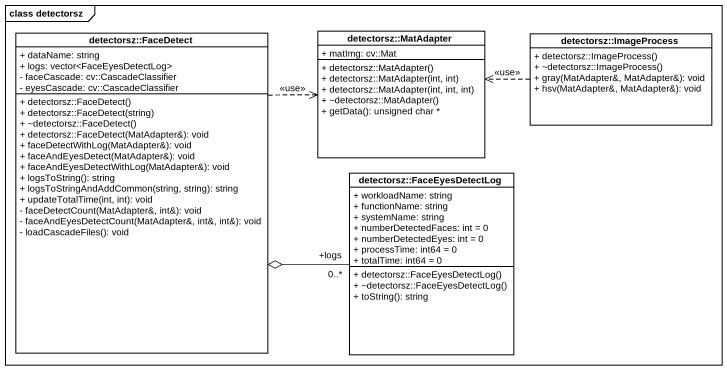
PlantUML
@startuml
mainframe class detectorsz
hide circle
hide empty members
skinparam classAttributeIconSize 0
class "detectorsz::FaceDetect" as detectorsz_FaceDetect #FFFFFF {
  + dataName: string
  + logs: vector<FaceEyesDetectLog>
  - faceCascade: cv::CascadeClassifier
  - eyesCascade: cv::CascadeClassifier
  + detectorsz::FaceDetect()
  + detectorsz::FaceDetect(string)
  + ~detectorsz::FaceDetect()
  + detectorsz::FaceDetect(MatAdapter&): void
  + faceDetectWithLog(MatAdapter&): void
  + faceAndEyesDetect(MatAdapter&): void
  + faceAndEyesDetectWithLog(MatAdapter&): void
  + logsToString(): string
  + logsToStringAndAddCommon(string, string): string
  + updateTotalTime(int, int): void
  - faceDetectCount(MatAdapter&, int&): void
  - faceAndEyesDetectCount(MatAdapter&, int&, int&): void
  - loadCascadeFiles(): void
}
class "detectorsz::MatAdapter" as detectorsz_MatAdapter #FFFFFF {
  + matImg: cv::Mat
  + detectorsz::MatAdapter()
  + detectorsz::MatAdapter(int, int)
  + detectorsz::MatAdapter(int, int, int)
  + ~detectorsz::MatAdapter()
  + getData(): unsigned char *
}
class "detectorsz::ImageProcess" as detectorsz_ImageProcess #FFFFFF {
  + detectorsz::ImageProcess()
  + ~detectorsz::ImageProcess()
  + gray(MatAdapter&, MatAdapter&): void
  + hsv(MatAdapter&, MatAdapter&): void
}
class "detectorsz::FaceEyesDetectLog" as detectorsz_FaceEyesDetectLog #FFFFFF {
  + workloadName: string
  + functionName: string
  + systemName: string
  + numberDetectedFaces: int = 0
  + numberDetectedEyes: int = 0
  + processTime: int64 = 0
  + totalTime: int64 = 0
  + detectorsz::FaceEyesDetectLog()
  + ~detectorsz::FaceEyesDetectLog()
  + toString(): string
}
detectorsz_FaceDetect .right.> detectorsz_MatAdapter : <<use>>
detectorsz_ImageProcess .left.> detectorsz_MatAdapter : <<use>>
detectorsz_FaceEyesDetectLog "+logs\n0..*" -left-o detectorsz_FaceDetect
@enduml
